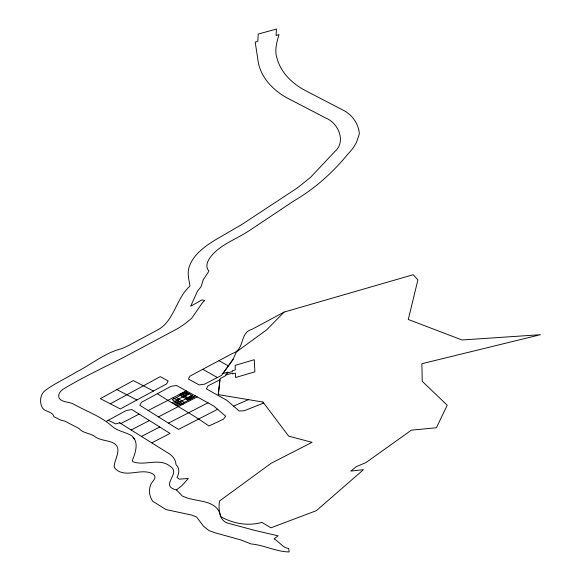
<?xml version="1.0" encoding="UTF-8"?>
<svg xmlns="http://www.w3.org/2000/svg" width="581" height="581" viewBox="0 0 581 581"><rect width="100%" height="100%" fill="white"/><g stroke="black" fill="none" stroke-linecap="round" stroke-linejoin="round"><path stroke-width="0.87" d="M218.289 394.63L219.952 379.713L207.947 385.922L206.371 388.878L227.048 400.454L239.161 410.992L244.223 410.752L263.709 403.04L262.975 402.059L218.289 394.63L220.076 378.616L225.043 376.045L227.897 372.051L222.748 373.706L233.09 359.327L236.402 351.919L266.672 329.812L284.138 312.077L413.193 274.726L417.899 279.889L408.298 319.492L462.026 339.979L540.446 334.7L421.9 363.706L422.227 381.274L447.21 405.24L436.411 427.754L411.399 430.151L365.994 462.57L356.356 466.601L350.793 471.097L363.481 469.68L316.369 510.663L270.928 527.824L261.9 522.377C247.934 526.401 232.996 523.583 220.736 516.676C218.035 500.619 199.879 501.861 187.736 498.164L182.528 496.181L176.428 489.921C158.816 485.81 181.955 473.275 170.088 466.238C159.252 457.465 144.487 466.282 132.976 461.721L132.294 460.37C136.099 451.735 139.992 438.662 128.336 433.992C122.925 431.654 116.919 430.383 112.3 426.49C101.341 416.432 86.918 411.559 73.99 404.376C69.814 401.384 57.352 402.698 58.79 394.731C59.473 392.538 60.998 390.664 62.871 389.364C82.567 377.352 103.563 367.635 124.087 357.162L178.12 328.33L185.165 323.661L191.708 318.221L202.435 302.737L204.643 300.471L201.89 299.919L190.648 306.252L197.547 291.03L201.019 286.84L203.343 279.599L208.957 271.153C204.374 266.054 208.238 259.54 211.92 255.27C220.896 244.833 234.223 239.989 245.632 232.901A115.023 47.882 -19.4 0 0 251.108 229.444L293.877 200.924C314.619 188.774 332.659 172.782 347.837 154.139L350.082 151.67A71.87 29.914 -19.4 0 0 353.088 147.988L356.356 142.665L359.145 134.581A53.692 22.347 -19.4 0 0 359.123 131.444C357.591 122.925 352.188 115.241 344.656 110.978L305.163 90.454C294.24 84.666 284.399 75.951 279.243 64.527A215.057 89.525 -19.4 0 1 277.231 58.906C274.196 50.903 276.73 42.384 279.003 34.569L276.084 35.499L276.447 29.05L258.204 34.061L257.833 41.302L255.197 42.144L258.451 63.336C262.198 80.091 275.91 92.742 290.936 99.925L325.897 118.117C338.309 122.867 346.392 141.706 334.838 151.532L310.559 177.35L298.481 187.038A84.899 35.339 -19.4 0 1 293.34 190.583L242.008 224.382L214.258 240.541L207.243 245.233A97.158 40.445 -19.4 0 0 202.551 248.857C197.032 253.374 192.115 259.01 189.58 265.764C186.857 272.257 188.789 279.091 189.943 285.627L189.784 286.266C175.912 298.46 174.358 321.518 156.928 330.335L127.871 345.884A51.825 21.57 -19.4 0 1 121.414 348.716C104.769 352.95 91.609 364.294 76.532 371.942C66.205 378.289 54.992 383.249 45.224 390.483C40.285 394.143 39.479 401.398 41.847 406.765C43.829 412.249 52.544 410.796 53.946 416.737L60.925 420.194L64.738 421.08L78.885 428.393C83.17 433.731 90.912 432.83 95.93 437.362C100.883 440.333 106.86 440.296 112.111 442.402C123.288 446.927 115.06 458.118 114.174 465.773A32.26 13.428 -19.4 0 0 115.183 468.606C125.772 479.281 142.403 466.645 153.812 474.619C157.545 478.686 151.474 481.373 150.559 485.019C148.583 490.517 149.31 496.595 152.818 501.338L166.13 509.595L191.505 515.027L196.494 516.923L203.684 526.422L209.087 530.642L215.021 532.784L240.926 539.945L250.985 543.932C264.021 545.051 275.968 551.689 289.113 551.95L288.713 548.493C282.482 547.781 279.33 541.521 274 538.928L278.103 535.82L255.625 530.606L228.057 523.205C218.986 521.07 218.282 508.448 219.545 500.982L271.298 463.173L312.07 442.323L288.699 436.171L262.975 402.059M233.09 359.327L221.564 375.37L204.606 384.15L199.167 384.927L188.426 379.044L190.002 376.096L232.625 353.386C245.189 349.428 239.154 332.84 252.052 329.304L284.138 312.077M176.428 489.921L181.889 485.643L188.317 478.49L179.297 479.158L176.994 477.429C179.268 473.515 179.805 467.756 175.999 464.597C175.832 459.549 172.266 455.351 167.996 453.006L119.621 422.779L115.699 423.905L108.255 420.259L106.396 421.276M110.31 403.788L160.276 376.648L168.141 380.954L166.594 383.903L120.296 408.959L100.331 398.631L133.361 380.591L153.464 391.013M108.255 420.259L126.476 410.404L131.916 409.612L170.066 433.433L151.764 442.867M139.106 414.1L120.812 423.534L119.621 422.779M157.371 393.693C174.336 404.841 192.398 414.151 208.891 426.018L223.394 419.228L225.668 416.192L213.648 405.959L176.471 385.479L171.003 386.321L141.466 402.292L139.789 405.262L148.184 410.498L186.319 390.875M179.275 394.659L184.359 392.037L188.2 394.434M180.56 395.458L185.637 392.836M181.838 396.257L186.922 393.635M189.094 393.678L177.045 399.895L180.117 401.812L192.166 395.596M171.947 402.822L177.023 400.2M183.124 397.055L189.348 393.838M173.225 403.621L178.309 400.999M174.511 404.42L179.587 401.798M185.68 398.646L191.912 395.436M175.789 405.211L180.873 402.597M186.966 399.445L192.042 396.823L190.764 396.031M177.074 406.01L182.151 403.388M131.139 429.984L149.433 420.542M158.41 416.889L197.257 396.867M141.452 436.433L159.753 426.984M195.339 395.814L187.561 399.822L179.122 394.564M168.454 423.15L208.027 402.771M217.817 409.162L178.498 429.417L148.184 410.498M233.685 406.075L248.399 399.641M227.149 373.104L232.407 371.528L232.371 370.736L235.269 369.886L235.145 365.405L254.267 359.697L254.877 371.833L235.516 377.534L235.37 373.046L232.523 373.888L232.487 373.104L225.726 375.086M136.891 399.975L116.868 389.604M218.964 360.663L228.326 365.936M202.762 369.298L217.388 377.527M182.478 394.376L190.328 399.263M184.271 396.46L186.835 398.058M176.384 397.52L184.235 402.408M173.015 397.702L183.255 404.078M133.1 437.406L134.429 439.047M186.704 392.19L172.158 399.699L180.008 404.587L194.555 397.084L186.704 392.19"/></g></svg>
